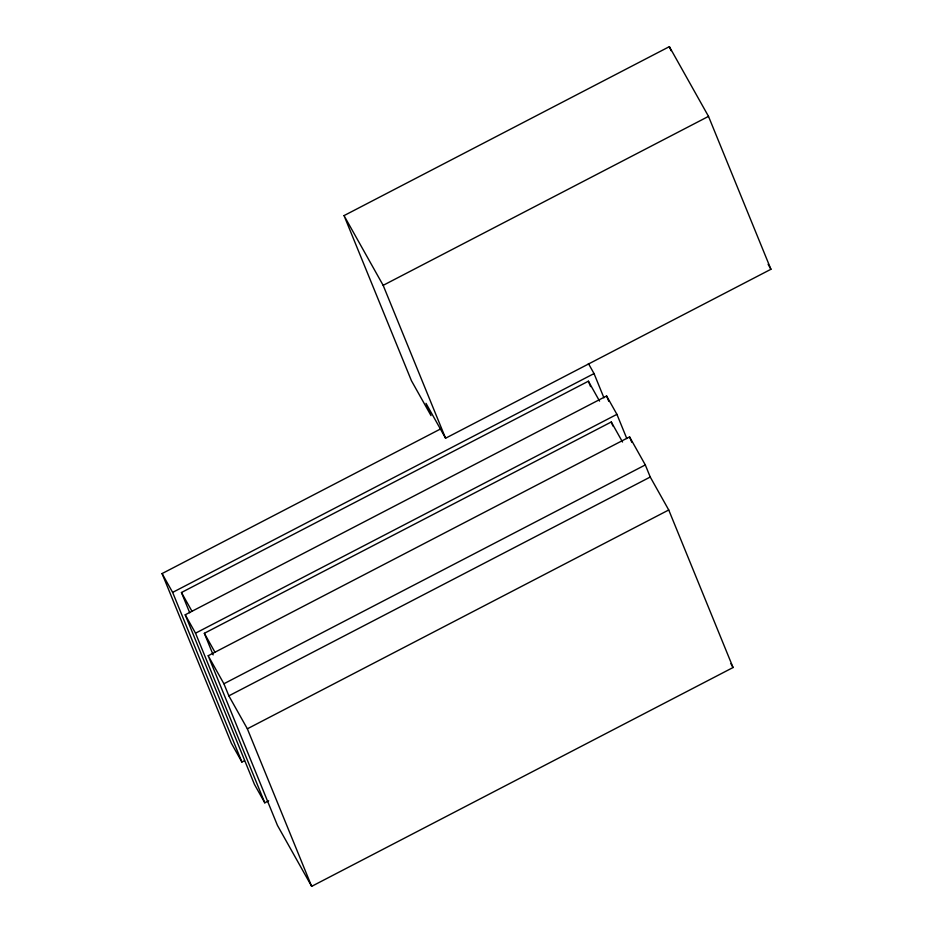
<?xml version="1.0" encoding="UTF-8"?>
<svg xmlns="http://www.w3.org/2000/svg" width="933" height="933" viewBox="0 0 933 933"><rect width="100%" height="100%" fill="white"/><g stroke="black" fill="none" stroke-linecap="round" stroke-linejoin="round"><path stroke-width="1.4" d="M344.032 215.605L669.369 46.65L708.509 116.38L770.926 269.275L445.577 438.218L426.008 403.348L431.011 415.605L411.441 380.734L344.032 215.605L383.16 285.335L445.577 438.218M383.16 285.335L708.509 116.38M244.481 760.698L241.904 762.039L231.337 743.216L162.074 573.573L441.286 428.574M241.904 762.039L172.64 592.397L594.041 373.573L588.408 363.532M189.714 612.759L181.457 592.513L588.396 381.2L599.557 401.108M268.669 800.806L264.785 802.823L254.464 784.431L185.212 614.789L606.602 395.965L616.923 414.345L626.813 438.58M264.785 802.823L195.533 633.18L616.923 414.345M213.156 654.884L204.339 633.297L611.278 421.984L622.533 442.032M208.187 655.736L629.577 436.901L645.309 464.926L650.243 477.031L668.739 509.978L733.058 667.527L311.657 886.35L277.439 825.378L208.187 655.736L223.908 683.761L228.853 695.855L247.35 728.801L311.657 886.35M223.908 683.761L645.309 464.926M228.853 695.855L650.243 477.031M247.35 728.801L668.739 509.978M768.127 264.284L770.926 269.275M730.912 663.713L733.058 667.527M181.457 592.513L191.93 611.173M204.339 633.297L214.893 652.097M162.074 573.573L172.64 592.397M185.212 614.789L195.533 633.18M669.369 46.65L671.014 50.674M629.577 436.901L631.781 442.289M606.602 395.965L608.806 401.342M594.041 373.573L603.931 397.808M611.278 421.984L612.934 426.031M588.396 381.2L590.589 386.6"/></g></svg>
